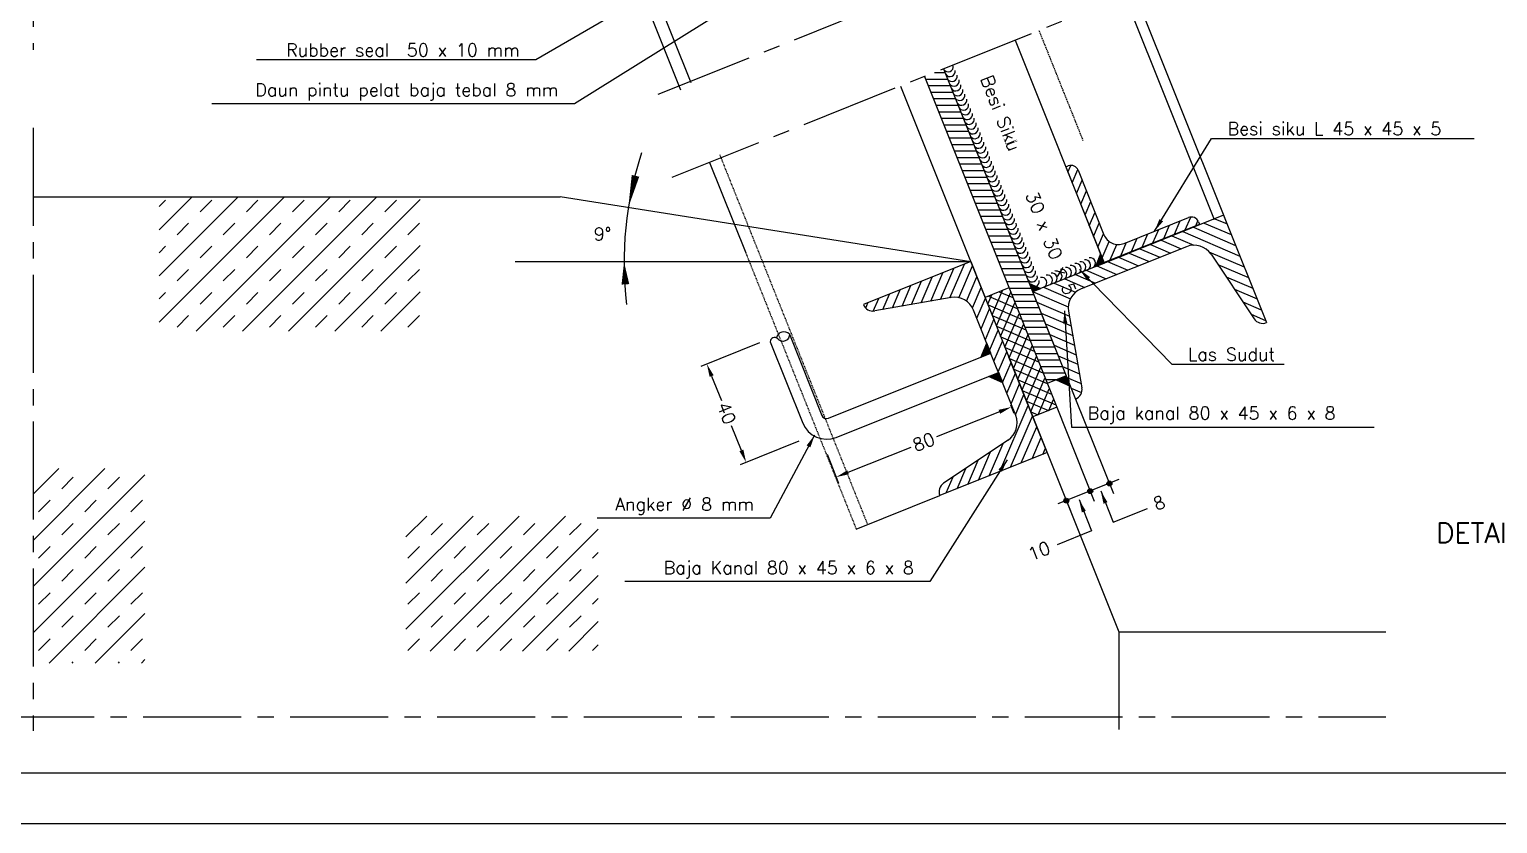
# Model space of a CAD drawing. Header units: metres. Extents: x -50 to 791, y -795 to 584.
# Drawn here: x 336.6 to 622.2, y -795.1 to -640.7 of the extents above; entities that cross this region are included whole.
import ezdxf
from ezdxf.enums import TextEntityAlignment as Align

# ---------------------------------------------------------------- set-up
doc = ezdxf.new("R2010")
doc.units = ezdxf.units.M
doc.header["$MEASUREMENT"] = 0
doc.linetypes.add('CENTER2', pattern=[28.575, 19.05, -3.175, 3.175, -3.175])
doc.linetypes.add('DASHED2', pattern=[0.375, 0.25, -0.125])
doc.layers.get('0').update_dxf_attribs({"color": 1, "linetype": 'CONTINUOUS'})
doc.layers.get('DEFPOINTS').update_dxf_attribs({"linetype": 'CONTINUOUS'})
for name, color, linetype in [('2', 1, 'CONTINUOUS'), ('5', 5, 'CONTINUOUS'), ('ARSIR-BANG', 2, 'CONTINUOUS'), ('GRS-BANG', 5, 'CONTINUOUS'), ('KONS-BAJA', 1, 'CONTINUOUS'), ('KOP', 7, 'CONTINUOUS'), ('UKURAN', 1, 'CONTINUOUS')]:
    doc.layers.add(name, color=color, linetype=linetype)
doc.styles.get("Standard").update_dxf_attribs({"font": 'Simplex.shx'})
doc.dimstyles.get("Standard").update_dxf_attribs({"dimtxt": 0.18, "dimasz": 0.18, "dimexe": 0.18, "dimexo": 0.0625, "dimgap": 0.09, "dimtad": 0, "dimtih": 1, "dimtoh": 1, "dimdec": 4, "dimzin": 0, "dimdsep": 46, "dimtxsty": 'Standard', "dimcen": 0.09, "dimadec": 0, "dimazin": 0, "dimtfac": 1, "dimtdec": 4, "dimtofl": 0, "dimtmove": 0, "dimatfit": 3, "dimfxl": 1, "dimtolj": 1, "dimtzin": 0, "dimarcsym": 0})

# ---------------------------------------------------------------- blocks, each defined once
blk = doc.blocks.new('*D58')
at = {"color": 0, "linetype": 'ByBlock'}
for p, q in [((527.41, -713.63), (528.06, -715.25)), ((525.27, -715.01), (513.02, -719.91)), ((495.86, -726.78), (508.11, -721.88)), ((491.75, -723.25), (494, -728.87))]:
    blk.add_line(p, q, dxfattribs=at)
for points in [[(525.12, -714.63), (525.43, -715.4), (527.59, -714.09)], [(495.7, -726.39), (496.01, -727.17), (493.54, -727.71)]]:
    blk.add_solid(points, dxfattribs=at)
at = {"layer": 'DEFPOINTS', "color": 0, "linetype": 'ByBlock'}
for p in [(527.18, -713.05), (491.52, -722.67), (493.54, -727.71)]:
    blk.add_point(p, dxfattribs=at)
at = {"color": 0, "linetype": 'ByBlock', "insert": (510.56, -720.9), "char_height": 2.5, "attachment_point": 5, "rotation": 21.8014}
blk.add_mtext('\\A1;80', dxfattribs=at)
blk = doc.blocks.new('C-8')
at = {"layer": 'KONS-BAJA'}
h = blk.add_hatch(dxfattribs=at)
h.set_pattern_fill('LINE', color=256, scale=0.5, angle=45, style=0)
h.set_pattern_definition([(45, (-97.5089, -516.2344), (-1.122532, 1.122532), [])])
h.paths.add_polyline_path([(6.15, 14.92, 0.350886), (3, 11.03), (3, 0), (3, -11.03, 0.350886), (6.15, -14.92), (20.91, -18.04, -0.354397), (22.5, -20, 0.000003), (22.5, -20), (0, -20), (0, 0), (0, 20), (22.5, 20, -0.354393), (20.91, 18.04)])
for points in [[(0, 20), (22.5, 20)], [(0, 20), (0, 0)], [(6.15, 14.92), (20.91, 18.04)], [(3, 11.03), (3, 0), (3, -11.03)], [(0, -20), (0, 0)], [(6.15, -14.92), (20.91, -18.04)], [(0, -20), (22.5, -20)]]:
    blk.add_lwpolyline(points, dxfattribs=at)
for centre, radius, start, end in [((20.5, 20), 2, 281.9422, 0), ((7.01, 11.01), 4.01, 102.3231, 179.6641), ((7.01, -11.01), 4.01, 180.3359, 257.6769), ((20.5, -20), 2, 0, 78.0578)]:
    blk.add_arc(centre, radius, start, end, dxfattribs=at)
blk = doc.blocks.new('*D60')
at = {"color": 0, "linetype": 'ByBlock'}
for p, q in [((478.65, -701.63), (467.22, -706.2)), ((469.31, -708.06), (471.22, -712.83)), ((475.09, -722.52), (473.19, -717.75)), ((486.3, -720.73), (474.86, -725.31))]:
    blk.add_line(p, q, dxfattribs=at)
for points in [[(469.7, -707.91), (468.92, -708.22), (468.38, -705.74)], [(475.48, -722.37), (474.71, -722.68), (476.02, -724.84)]]:
    blk.add_solid(points, dxfattribs=at)
at = {"layer": 'DEFPOINTS', "color": 0, "linetype": 'ByBlock'}
for p in [(479.24, -701.4), (486.88, -720.5), (476.02, -724.84)]:
    blk.add_point(p, dxfattribs=at)
at = {"color": 0, "linetype": 'ByBlock', "insert": (472.2, -715.29), "char_height": 2.5, "attachment_point": 5, "rotation": 291.8014}
blk.add_mtext('\\A1;40', dxfattribs=at)
blk = doc.blocks.new('SIKU40-40-4')
at = {"layer": 'KONS-BAJA'}
h = blk.add_hatch(dxfattribs=at)
h.set_pattern_fill('LINE', color=256, scale=0.5, angle=45, style=0)
h.set_pattern_definition([(45, (-474.2618, -388.2726), (-1.122532, 1.122532), [])])
h.paths.add_polyline_path([(0, 0), (20, 0), (20, 0.5, 0.414214), (18.5, 2), (5, 2, -0.414214), (2, 5), (2, 18.5, 0.414214), (0.5, 20), (0, 20)])
for points in [[(0, 20), (0, 0)], [(0, 20), (0.5, 20)], [(2, 18.5), (2, 5)], [(0, 0), (20, 0)], [(5, 2), (18.5, 2)], [(20, 0.5), (20, 0)]]:
    blk.add_lwpolyline(points, dxfattribs=at)
for centre, radius, start, end in [((0.5, 18.5), 1.5, 0, 90), ((5, 5), 3, 180, 270), ((18.5, 0.5), 1.5, 0, 90)]:
    blk.add_arc(centre, radius, start, end, dxfattribs=at)

msp = doc.modelspace()

# ---------------------------------------------------------------- hatches: boundary and pattern name
at = {"layer": 'ARSIR-BANG'}
h = msp.add_hatch(dxfattribs=at)
h.set_pattern_fill('TRANS', color=256, angle=45, style=0)
h.set_pattern_definition([(45, (-50, -795.094), (-4.49013, 4.49013), []), (45, (-52.245, -792.849), (-4.49013, 4.49013), [3.175, -3.175])])
h.paths.add_polyline_path([(412.63212, -673.20127), (361.83915, -673.20127), (361.83915, -699.3268), (412.63212, -699.3268)])
h.paths.add_polyline_path([(359.06863, -726.06294), (337.34841, -726.06294), (337.34841, -763.86232), (359.06863, -763.86232)])
h.paths.add_polyline_path([(409.8616, -761.55748), (447.26369, -761.55748), (447.26369, -735.2823), (409.8616, -735.2823)])
at = {"layer": 'KONS-BAJA'}
h = msp.add_hatch(dxfattribs=at)
h.set_pattern_fill('LINE', color=256, scale=0.4, style=0)
h.set_pattern_definition([(0, (-50, -795.0939), (0, 1.27), [])])
h.paths.add_polyline_path([(510.69801, -649.81486), (534.56993, -709.49466), (538.28219, -708.00498), (514.41192, -648.3293)])
for points in [[(543.99606, -686.74656), (545.6473, -686.08606), (544.91717, -684.29731)], [(533.32736, -691.02752, 0.003944134), (533.34074, -691.01854), (531.15177, -690.08041), (531.77844, -691.64709)], [(521.64498, -704.42805), (523.61226, -703.64114), (522.82535, -701.67385)], [(525.08516, -707.3234), (525.87208, -709.29068), (523.11788, -708.11031)], [(538.26779, -708.03463), (539.05471, -710.00191), (536.30051, -708.82154)]]:
    msp.add_hatch(color=256, dxfattribs=at).paths.add_polyline_path(points)
h = msp.add_hatch(dxfattribs=at)
h.set_pattern_fill('ANSI37', color=256, scale=0.5, angle=-68.1985905, style=0)
h.set_pattern_definition([(336.8014, (-171.1393, -270.6031), (0.625347, 1.4591427), []), (66.8014, (-171.1393, -270.6031), (-1.4591427, 0.625347), [])])
h.paths.add_polyline_path([(527.14047, -690.92101), (522.49809, -692.77796), (527.14047, -704.38392), (531.78286, -715.98988), (536.42524, -714.13292)])
at = {"layer": 'UKURAN'}
h = msp.add_hatch(color=256, dxfattribs=at)
edge = h.paths.add_edge_path()
edge.add_arc((542.94158, -730.44219), 0.48223, 0, 360)
h = msp.add_hatch(color=256, dxfattribs=at)
edge = h.paths.add_edge_path()
edge.add_arc((546.68249, -728.94583), 0.48223, 0, 360)
h = msp.add_hatch(color=256, dxfattribs=at)
edge = h.paths.add_edge_path()
edge.add_arc((538.30757, -732.29579), 0.48223, 0, 360)

# ---------------------------------------------------------------- linework, layer by layer
at = {"layer": '2', "color": 2}
msp.add_line((-50, -795.09387), (791.14834, -795.09387), dxfattribs=at)
at = {"layer": '5', "color": 5}
msp.add_line((-0.73939, -785.19115), (780.41649, -785.19115), dxfattribs=at)
at = {"layer": 'GRS-BANG', "linetype": 'CENTER2'}
for p, q in [((337.34841, -478.23357), (337.34841, -644.65482)), ((337.34841, -659.78403), (337.34841, -777.03536))]:
    msp.add_line(p, q, dxfattribs=at)
at = {"layer": 'GRS-BANG', "flags": 128}
for points in [[(506.05563, -651.67182), (548.51266, -757.81439)], [(337.34841, -673.20127), (439.85117, -673.20127)], [(548.51266, -757.81439), (600.44918, -757.81439)], [(548.51266, -757.81439), (548.51266, -776.82043)]]:
    msp.add_lwpolyline(points, dxfattribs=at)
at = {"layer": 'GRS-BANG'}
msp.add_lwpolyline([(519.7279, -685.8525), (439.85117, -673.20127)], dxfattribs=at)
at = {"layer": 'GRS-BANG', "linetype": 'CENTER2'}
msp.add_lwpolyline([(330.18167, -774.3536), (600.44918, -774.3536)], dxfattribs=at)
at = {"layer": 'KONS-BAJA', "linetype": 'CENTER2'}
for p, q in [((556.12999, -614.43112), (456.88392, -654.12955)), ((558.01306, -630.88884), (461.55664, -669.47141))]:
    msp.add_line(p, q, dxfattribs=at)
at = {"layer": 'KONS-BAJA'}
for p, q in [((527.14047, -690.92101), (522.49809, -692.77796)), ((523.61226, -703.64114), (522.82535, -701.67385)), ((525.08516, -707.3234), (525.87208, -709.29068)), ((538.28219, -708.00498), (534.56829, -709.49054)), ((538.26779, -708.03463), (539.05471, -710.00191)), ((536.42524, -714.13292), (531.78286, -715.98988)), ((497.42922, -737.80908), (513.67756, -731.30974))]:
    msp.add_line(p, q, dxfattribs=at)
at = {"layer": 'KONS-BAJA', "flags": 128}
for points in [[(451.0209, -615.4032), (465.24664, -650.96754)], [(449.05549, -616.87475), (463.28122, -652.43909)], [(468.91656, -666.52744), (475.94035, -684.0869)]]:
    msp.add_lwpolyline(points, dxfattribs=at)
at = {"layer": 'KONS-BAJA'}
for points in [[(551.55099, -633.47367), (569.06481, -677.25823)], [(549.69404, -634.21645), (567.05008, -677.60657)], [(528.33907, -642.75844), (545.6598, -686.06027)], [(510.69801, -649.81486), (536.42524, -714.13292)], [(514.41192, -648.3293), (538.28219, -708.00498)], [(531.15177, -690.08041), (533.34512, -691.02042)], [(531.77844, -691.64709), (533.34512, -691.02042)], [(521.64498, -704.42805), (522.82535, -701.67385)], [(523.11788, -708.11031), (525.87208, -709.29068)], [(536.30051, -708.82154), (539.05471, -710.00191)]]:
    msp.add_lwpolyline(points, dxfattribs=at)
at = {"layer": 'KONS-BAJA', "linetype": 'DASHED2'}
msp.add_lwpolyline([(532.98145, -640.90149), (541.52405, -662.25797)], dxfattribs=at)
at = {"layer": 'KONS-BAJA'}
for points in [[(514.46214, -648.45485, 0.814982077), (516.31909, -647.71207, -6.828680076)], [(514.83353, -649.38333, 0.814982077), (516.69048, -648.64055, -6.828680076)], [(515.20492, -650.3118, 0.814982077), (517.06188, -649.56902, -6.828680076)], [(515.57631, -651.24028, 0.814982077), (517.43327, -650.4975, -6.828680076)], [(515.9477, -652.16876, 0.814982077), (517.80466, -651.42598, -6.828680076)], [(516.31909, -653.09723, 0.814982077), (518.17605, -652.35445, -6.828680076)], [(516.69048, -654.02571, 0.814982077), (518.54744, -653.28293, -6.828680076)], [(517.06188, -654.95419, 0.814982077), (518.91883, -654.21141, -6.828680076)], [(517.43327, -655.88266, 0.814982077), (519.29022, -655.13988, -6.828680076)], [(517.80466, -656.81114, 0.814982077), (519.66161, -656.06836, -6.828680076)], [(518.17605, -657.73962, 0.814982077), (520.033, -656.99684, -6.828680076)], [(518.54744, -658.66809, 0.814982077), (520.40439, -657.92531, -6.828680076)], [(518.91883, -659.59657, 0.814982077), (520.77578, -658.85379, -6.828680076)], [(519.29022, -660.52505, 0.814982077), (521.14717, -659.78227, -6.828680076)], [(519.66161, -661.45352, 0.814982077), (521.51856, -660.71074, -6.828680076)], [(520.033, -662.382, 0.814982077), (521.88995, -661.63922, -6.828680076)], [(520.40439, -663.31048, 0.814982077), (522.26134, -662.5677, -6.828680076)], [(520.77578, -664.23895, 0.814982077), (522.63274, -663.49617, -6.828680076)], [(521.14717, -665.16743, 0.814982077), (523.00413, -664.42465, -6.828680076)], [(521.51856, -666.09591, 0.814982077), (523.37552, -665.35313, -6.828680076)], [(521.88995, -667.02438, 0.814982077), (523.74691, -666.2816, -6.828680076)], [(522.26134, -667.95286, 0.814982077), (524.1183, -667.21008, -6.828680076)], [(522.63274, -668.88134, 0.814982077), (524.48969, -668.13856, -6.828680076)], [(523.00413, -669.80981, 0.814982077), (524.86108, -669.06703, -6.828680076)], [(523.37552, -670.73829, 0.814982077), (525.23247, -669.99551, -6.828680076)], [(523.74691, -671.66677, 0.814982077), (525.60386, -670.92399, -6.828680076)], [(524.1183, -672.59524, 0.814982077), (525.97525, -671.85246, -6.828680076)], [(524.48969, -673.52372, 0.814982077), (526.34664, -672.78094, -6.828680076)], [(524.86108, -674.4522, 0.814982077), (526.71803, -673.70942, -6.828680076)], [(525.23247, -675.38067, 0.814982077), (527.08942, -674.63789, -6.828680076)], [(525.60386, -676.30915, 0.814982077), (527.46081, -675.56637, -6.828680076)], [(525.97525, -677.23763, 0.814982077), (527.83221, -676.49485, -6.828680076)], [(526.34664, -678.1661, 0.814982077), (528.2036, -677.42332, -6.828680076)], [(526.71803, -679.09458, 0.814982077), (528.57499, -678.3518, -6.828680076)], [(527.08942, -680.02306, 0.814982077), (528.94638, -679.28028, -6.828680076)], [(527.46081, -680.95153, 0.814982077), (529.31777, -680.20875, -6.828680076)], [(527.83221, -681.88001, 0.814982077), (529.68916, -681.13723, -6.828680076)], [(528.2036, -682.80849, 0.814982077), (530.06055, -682.06571, -6.828680076)], [(528.57499, -683.73696, 0.814982077), (530.43194, -682.99418, -6.828680076)], [(528.94638, -684.66544, 0.814982077), (530.80333, -683.92266, -6.828680076)], [(529.31777, -685.59392, 0.814982077), (531.17472, -684.85114, -6.828680076)], [(543.50199, -686.94419, 0.814982077), (542.75921, -685.08723, -6.828680076)], [(529.68916, -686.52239, 0.814982077), (531.54611, -685.77961, -6.828680076)], [(530.06055, -687.45087, 0.814982077), (531.9175, -686.70809, -6.828680076)], [(530.43194, -688.37935, 0.814982077), (532.28889, -687.63657, -6.828680076)], [(536.07417, -689.91531, 0.814982077), (535.33139, -688.05836, -6.828680076)], [(537.00265, -689.54392, 0.814982077), (536.25987, -687.68697, -6.828680076)], [(537.93113, -689.17253, 0.814982077), (537.18835, -687.31558, -6.828680076)], [(538.8596, -688.80114, 0.814982077), (538.11682, -686.94419, -6.828680076)], [(539.78808, -688.42975, 0.814982077), (539.0453, -686.5728, -6.828680076)], [(540.71656, -688.05836, 0.814982077), (539.97378, -686.2014, -6.828680076)], [(541.64503, -687.68697, 0.814982077), (540.90225, -685.83001, -6.828680076)], [(542.57351, -687.31558, 0.814982077), (541.83073, -685.45862, -6.828680076)], [(530.80333, -689.30782, 0.814982077), (532.66028, -688.56504, -6.828680076)], [(531.17472, -690.2363, 0.814982077), (533.03167, -689.49352, -6.828680076)], [(534.03986, -690.72904, 0.814982077), (533.29708, -688.87208, -6.828680076)], [(535.1457, -690.2867, 0.814982077), (534.40291, -688.42975, -6.828680076)], [(484.43054, -699.92723, 0.610269781), (481.92751, -700.6428, 0.610269781)], [(484.43054, -699.92723, -0.752244068), (482.17188, -700.8307, 0.700332431), (480.71664, -701.41279, -0.177537859)]]:
    msp.add_lwpolyline(points, format="xyb", dxfattribs=at)
at = {"layer": 'KONS-BAJA', "linetype": 'DASHED2', "ltscale": 0.5, "flags": 128}
for points in [[(470.88198, -665.05589), (499.63097, -736.92838)], [(475.94035, -684.0869), (497.42922, -737.80908)]]:
    msp.add_lwpolyline(points, dxfattribs=at)
at = {"layer": 'KONS-BAJA'}
msp.add_lwpolyline([(543.99606, -686.74656), (545.6473, -686.08606), (544.91717, -684.29731)], close=True, dxfattribs=at)
at = {"layer": 'KONS-BAJA', "flags": 128}
for points in [[(480.71664, -701.41279), (487.03028, -717.1969, 0.414213562), (493.52962, -719.98233), (525.09782, -707.35504)], [(484.43054, -699.92723), (490.74419, -715.71133, 0.414213562), (492.04405, -716.26842), (523.61226, -703.64114)]]:
    msp.add_lwpolyline(points, format="xyb", dxfattribs=at)
at = {"layer": 'UKURAN'}
for p, q in [((519.7279, -685.8525), (431.10229, -685.8525)), ((540.09611, -712.53978), (547.4439, -730.90924)), ((536.42524, -714.13292), (543.72999, -732.39481)), ((548.53942, -728.19259), (536.67636, -732.93781)), ((537.87738, -731.22618), (539.08761, -734.25176))]:
    msp.add_line(p, q, dxfattribs=at)
at = {"layer": 'UKURAN', "const_width": 0.1}
for points in [[(526.12592, -661.88277), (526.55781, -662.96249), (528.65864, -662.12215)], [(527.08369, -664.27719), (526.6518, -663.19747), (528.75263, -662.35714)]]:
    msp.add_lwpolyline(points, dxfattribs=at)
at = {"layer": 'UKURAN'}
for points in [[(453.09776, -675.29932, 0, 1.5, 0), (454.49809, -669.13514, 1.5, 1.5, 0)], [(452.26721, -685.8525, 0, 1.5, 0), (452.53852, -690.23451, 1.5, 1.5, 0)]]:
    msp.add_lwpolyline(points, format="xyseb", dxfattribs=at)
for centre in [(542.94158, -730.44219), (546.68249, -728.94583), (538.30757, -732.29579)]:
    msp.add_circle(centre, 0.48223, dxfattribs=at)
msp.add_arc((519.7279, -685.8525), 67.46069, 161.6869374, 187.0439699, dxfattribs=at)

# ---------------------------------------------------------------- block references
at = {"layer": 'KONS-BAJA'}
for name, p, rotation in [('SIKU40-40-4', (545.62497, -685.97318), 21.8014094863518), ('C-8', (550.30936, -684.22124), 291.8014094863518), ('C-8', (527.14047, -704.38392), 201.8014094863518)]:
    msp.add_blockref(name, p, dxfattribs=dict(at, rotation=rotation))

# ---------------------------------------------------------------- texts
at = {"layer": 'KONS-BAJA', "char_height": 2.5}
for s, insert, attachment_point in [('\\A1;Besi siku L 45 x 45 x 5', (569.67047, -659.97598), 4), ('\\A1;Baja kanal 80 x 45 x 6 x 8', (542.45956, -715.68643), 4), ('\\A1;Angker %%c 8 mm', (477.54367, -733.39244), 6), ('\\A1;Baja Kanal 80 x 45 x 6 x 8', (508.64105, -745.74993), 6)]:
    msp.add_mtext(s, dxfattribs=dict(at, insert=insert, attachment_point=attachment_point))
at = {"layer": 'KOP', "color": 6}
msp.add_text('DETAIL PINTU KLEP', height=3.9, dxfattribs=at).set_placement((610.2436, -740.50929))
at = {"layer": 'UKURAN'}
msp.add_text('Besi Siku    30 x 30 x 5', height=2.5, rotation=291.2191073, dxfattribs=at).set_placement((521.55472, -650.21836))
for s, p in [('8', (557.81946, -733.48045)), ('10', (535.46592, -742.42186))]:
    msp.add_text(s, height=2.5, rotation=21.8014095, dxfattribs=at).set_placement(p, align=Align.RIGHT)
at = {"layer": 'UKURAN', "char_height": 2.5}
for s, insert, attachment_point in [('\\A1;Rubber seal  50 x 10 mm', (431.97932, -644.68033), 6), ('\\A1;Daun pintu pelat baja tebal 8 mm', (439.48376, -652.82955), 6), ('\\A1;Las Sudut', (561.95842, -703.84855), 4)]:
    msp.add_mtext(s, dxfattribs=dict(at, insert=insert, attachment_point=attachment_point))
at = {"layer": 'UKURAN', "insert": (446.37987, -679.19577), "char_height": 2.5, "width": 14.9767, "attachment_point": 1}
msp.add_mtext('9°', dxfattribs=at)

# ---------------------------------------------------------------- dimensions: what is measured, and where the dimension line sits
at = {"layer": 'UKURAN'}
for base, p1, p2, angle, text, picture, middle in [((476.02213, -724.84349), (479.23502, -701.39774), (486.8766, -720.5017), 291.8014095, '40', '*D60', (472.20133, -715.29151)), ((493.53501, -727.71006), (527.17911, -713.04793), (491.51762, -722.6666), 21.8014095, '80', '*D58', (510.56473, -720.89818))]:
    dim = msp.add_linear_dim(base=base, p1=p1, p2=p2, angle=angle, text=text, dimstyle='Standard', override={"dimtxt": 2.5, "dimasz": 2.5, "dimexe": 1.25, "dimexo": 0.625, "dimgap": 0.625, "dimtih": 0, "dimtoh": 0, "dimzin": 8, "dimlunit": 6, "dimcen": 2.5, "dimtofl": 1}, dxfattribs=at)
    dim.commit()
    dim.dimension.update_dxf_attribs({"geometry": picture, "text_midpoint": middle})

# ---------------------------------------------------------------- leaders
at = {"layer": 'KONS-BAJA', "annotation_type": 0, "has_hookline": 1}
for points, hookline_direction, text_width in [([(555.45924, -679.89072), (566.54547, -661.85098), (569.04547, -661.85098)], 0, 47.97619), ([(537.94024, -695.35115), (539.33456, -717.97809), (541.83456, -717.97809)], 0, 55.71429), ([(489.33958, -719.55014), (480.66867, -735.68411), (478.16867, -735.68411)], 1, 30.47619), ([(526.77719, -724.37257), (511.76605, -748.04159), (509.26605, -748.04159)], 1, 56.19048)]:
    msp.add_leader(points, dimstyle='Standard', override={"dimtxt": 2.5, "dimasz": 2.5, "dimexe": 1.25, "dimexo": 0.625, "dimgap": 0.625, "dimtad": 1, "dimtih": 0, "dimtoh": 0, "dimzin": 8, "dimcen": 2.5, "dimtofl": 1}, dxfattribs=dict(at, hookline_direction=hookline_direction, text_width=text_width))
at = {"layer": 'UKURAN', "annotation_type": 0, "has_hookline": 1}
for points, hookline_direction, text_width in [([(485.13535, -593.46309), (493.24014, -612.94139), (435.10432, -646.55533), (432.60432, -646.55533)], 1, 51.19048), ([(500.14422, -619.29262), (442.60876, -655.12122), (440.10876, -655.12122)], 1, 67.38095), ([(540.86439, -687.32343), (558.83342, -705.72355), (561.33342, -705.72355)], 0, 18.69048)]:
    msp.add_leader(points, dimstyle='Standard', override={"dimtxt": 2.5, "dimasz": 2.5, "dimexe": 1.25, "dimexo": 0.625, "dimgap": 0.625, "dimtad": 1, "dimtih": 0, "dimtoh": 0, "dimzin": 8, "dimcen": 2.5, "dimtofl": 1}, dxfattribs=dict(at, hookline_direction=hookline_direction, text_width=text_width))
at = {"layer": 'UKURAN'}
for points in [[(544.99077, -730.4095), (547.42636, -736.49846), (554.0932, -733.83173)], [(540.77497, -732.09582), (543.21056, -738.18478), (536.54371, -740.85152)]]:
    msp.add_leader(points, dimstyle='Standard', override={"dimtxt": 2.5, "dimasz": 2.5, "dimexe": 1.25, "dimexo": 0.625, "dimgap": 0.625, "dimtad": 1, "dimtih": 0, "dimtoh": 0, "dimzin": 8, "dimcen": 2.5, "dimtofl": 1}, dxfattribs=at)

doc.saveas('drawing.dxf')
